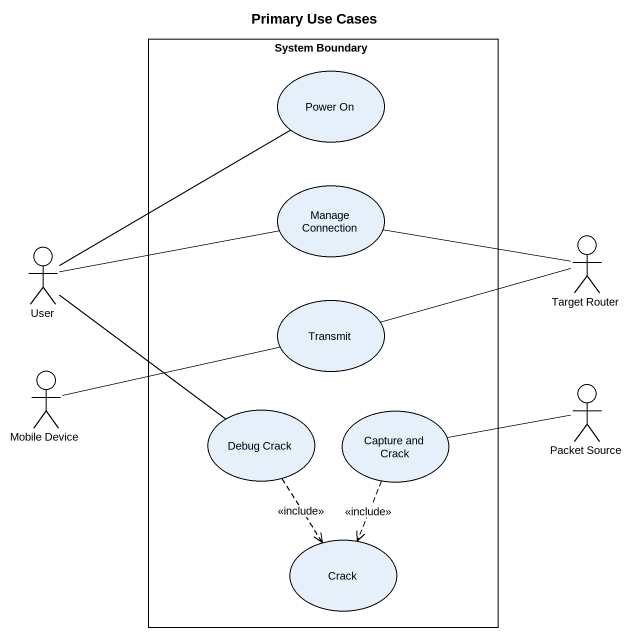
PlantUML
@startuml
title Primary Use Cases
rectangle "System Boundary" as System_Boundary {
  usecase "Power On" as Power_On
  usecase "Manage Connection" as Manage_Connection
  usecase Transmit
  usecase "Debug Crack" as Debug_Crack
  usecase "Capture and Crack" as Capture_and_Crack
  usecase Crack
}
actor User
actor "Target Router" as Target_Router
actor "Mobile Device" as Mobile_Device
actor "Packet Source" as Packet_Source
User -up- Power_On
User -right- Manage_Connection
User -- Debug_Crack
Target_Router -left- Manage_Connection
Target_Router -left- Transmit
Mobile_Device -right- Transmit
Debug_Crack ..> Crack : <<include>>
Capture_and_Crack ..> Crack : <<include>>
Packet_Source -left- Capture_and_Crack
@enduml
